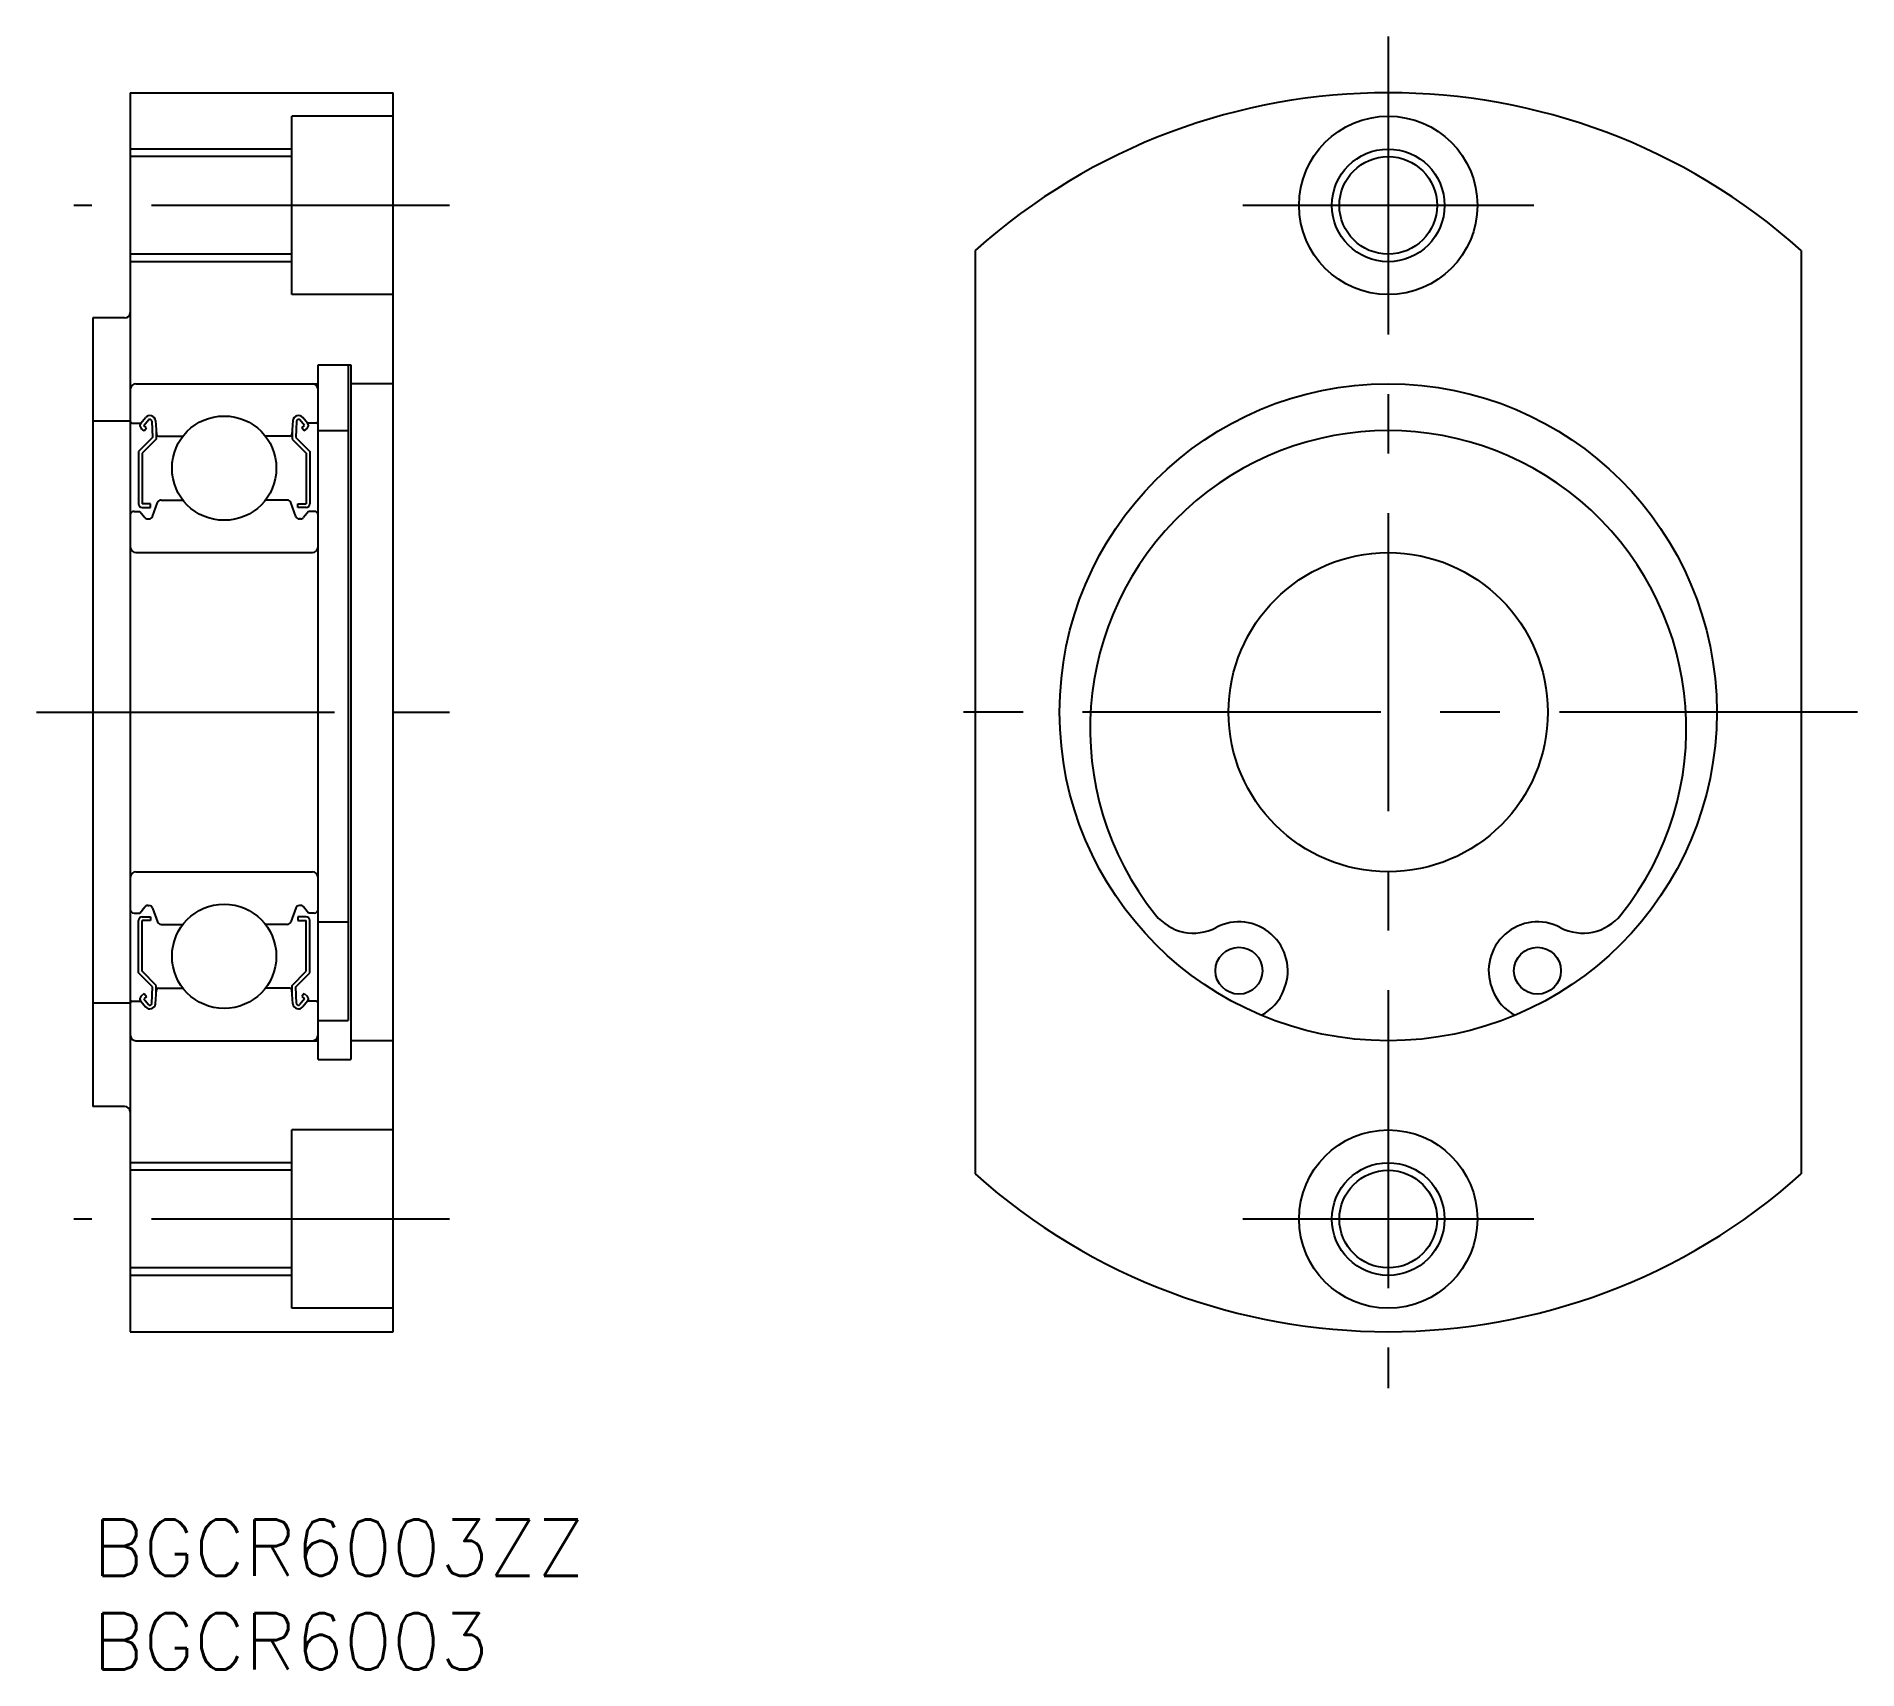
# Model space of a CAD drawing. Extents: x -3 to 94, y -8 to 79.
import ezdxf

# ---------------------------------------------------------------- set-up
doc = ezdxf.new("R2010")
doc.units = 0
doc.header["$LTSCALE"] = 0.5
doc.linetypes.add('CENTER', pattern=[50.8, 31.75, -6.35, 6.35, -6.35])
for name, color, linetype in [('MSM_CENTER', 1, 'CENTER'), ('MSM_CONTINUOUS', 7, 'CONTINUOUS'), ('MSM_NARROW', 5, 'CONTINUOUS'), ('MSM_PART_NUMBER', 7, 'CONTINUOUS')]:
    doc.layers.add(name, color=color, linetype=linetype)
doc.styles.get("Standard").update_dxf_attribs({"font": 'txt.shx', "height": 3, "bigfont": 'bigfont.shx'})

# ---------------------------------------------------------------- blocks, each defined once
blk = doc.blocks.new('*U4')
at = {"layer": 'MSM_PART_NUMBER'}
blk.add_text('BGCR6003ZZ', height=3, dxfattribs=at).set_placement((0, -3))
blk = doc.blocks.new('*U5')
at = {"layer": 'MSM_PART_NUMBER'}
blk.add_text('BGCR6003', height=3, dxfattribs=at).set_placement((0, -8))

msp = doc.modelspace()

# ---------------------------------------------------------------- linework, layer by layer
at = {"layer": 'MSM_CENTER'}
for p, q in [((69, 79), (69, 7)), ((19, 70), (-1, 70)), ((76.75, 70), (61.25, 70)), ((-3, 43), (19, 43)), ((94, 43), (44, 43)), ((19, 16), (-1, 16)), ((76.75, 16), (61.25, 16))]:
    msp.add_line(p, q, dxfattribs=at)
at = {"layer": 'MSM_CONTINUOUS'}
for p, q in [((2, 76), (2, 10)), ((2, 76), (16, 76)), ((16, 10), (16, 76)), ((10.6, 65.25), (10.6, 74.75)), ((16, 74.75), (10.6, 74.75)), ((10.6, 72.6), (2, 72.6)), ((10.6, 67.4), (2, 67.4)), ((47, 67.597), (47, 18.403)), ((91, 67.597), (91, 18.403)), ((16, 65.25), (10.6, 65.25)), ((0, 64), (0, 22)), ((1.7, 64), (0, 64)), ((12, 24.5), (12, 61.5)), ((12, 61.5), (13.75, 61.5)), ((13.6, 61.5, -0.5), (13.6, 26.585, -0.5)), ((13.75, 61.5), (13.75, 24.5)), ((2.3, 60.5), (12, 60.5)), ((16, 60.5), (13.75, 60.5)), ((2, 58.5), (0, 58.5)), ((2.1, 58.4), (2.56, 58.4)), ((2.56, 58.4), (2.81, 58.697)), ((2.713, 58.271), (2.963, 58.569)), ((2.866, 58.143), (2.713, 58.271)), ((3.14, 58.51), (3.183, 57.633)), ((3.338, 58.531), (3.403, 57.791)), ((10.662, 58.531), (10.597, 57.791)), ((10.86, 58.51), (10.817, 57.633)), ((11.287, 58.271), (11.037, 58.569)), ((11.134, 58.143), (11.287, 58.271)), ((11.44, 58.4), (11.19, 58.697)), ((11.9, 58.4), (11.44, 58.4)), ((3.183, 57.633), (2.433, 56.883)), ((2.738, 57.99), (2.585, 58.118)), ((3.383, 57.55), (2.633, 56.8)), ((2.738, 57.99), (2.866, 58.143)), ((3.383, 58.02), (3.383, 57.55)), ((3.503, 57.7), (4.803, 57.7)), ((10.497, 57.7), (9.197, 57.7)), ((10.617, 58.02), (10.617, 57.55)), ((10.617, 57.55), (11.367, 56.8)), ((10.817, 57.633), (11.567, 56.883)), ((11.262, 57.99), (11.134, 58.143)), ((11.262, 57.99), (11.415, 58.118)), ((12, 58), (13.6, 58)), ((2.433, 56.883), (2.433, 54.1)), ((2.633, 56.8), (2.633, 54.1)), ((11.367, 56.8), (11.367, 54.1)), ((11.567, 56.883), (11.567, 54.1)), ((2.2, 53.7), (2.5, 53.7)), ((2.5, 53.7), (2.776, 53.371)), ((3.083, 54.1), (2.633, 54.1)), ((2.633, 53.9), (3.083, 53.9)), ((3.083, 53.9), (3.083, 54.1)), ((3.182, 53.432), (3.45, 54.168)), ((3.638, 54.3), (4.803, 54.3)), ((10.362, 54.3), (9.197, 54.3)), ((10.818, 53.432), (10.55, 54.168)), ((10.917, 54.1), (11.367, 54.1)), ((10.917, 53.9), (10.917, 54.1)), ((11.367, 53.9), (10.917, 53.9)), ((11.5, 53.7), (11.224, 53.371)), ((11.8, 53.7), (11.5, 53.7)), ((2.929, 53.3), (2.994, 53.3)), ((11.071, 53.3), (11.006, 53.3)), ((2.3, 51.5), (11.7, 51.5)), ((2.3, 34.5), (11.7, 34.5)), ((2.2, 32.3), (2.5, 32.3)), ((2.5, 32.3), (2.776, 32.629)), ((2.633, 32.1), (3.083, 32.1)), ((2.929, 32.7), (2.994, 32.7)), ((3.083, 32.1), (3.083, 31.9)), ((3.182, 32.568), (3.45, 31.832)), ((10.818, 32.568), (10.55, 31.832)), ((10.917, 32.1), (10.917, 31.9)), ((11.367, 32.1), (10.917, 32.1)), ((11.071, 32.7), (11.006, 32.7)), ((11.5, 32.3), (11.224, 32.629)), ((11.8, 32.3), (11.5, 32.3)), ((2.433, 29.117), (2.433, 31.9)), ((2.633, 29.2), (2.633, 31.9)), ((3.083, 31.9), (2.633, 31.9)), ((3.638, 31.7), (4.803, 31.7)), ((10.362, 31.7), (9.197, 31.7)), ((10.917, 31.9), (11.367, 31.9)), ((11.367, 29.2), (11.367, 31.9)), ((11.567, 29.117), (11.567, 31.9)), ((12, 31.83), (13.6, 31.83)), ((3.183, 28.367), (2.433, 29.117)), ((3.383, 28.45), (2.633, 29.2)), ((10.617, 28.45), (11.367, 29.2)), ((10.817, 28.367), (11.567, 29.117)), ((3.14, 27.49), (3.183, 28.367)), ((3.338, 27.469), (3.403, 28.209)), ((3.383, 27.98), (3.383, 28.45)), ((3.503, 28.3), (4.803, 28.3)), ((10.497, 28.3), (9.197, 28.3)), ((10.662, 27.469), (10.597, 28.209)), ((10.617, 27.98), (10.617, 28.45)), ((10.86, 27.49), (10.817, 28.367)), ((63.443, 28.206), (63.484, 28.316)), ((74.516, 28.316), (74.557, 28.206)), ((2, 27.5), (0, 27.5)), ((2.1, 27.6), (2.56, 27.6)), ((2.56, 27.6), (2.81, 27.303)), ((2.738, 28.01), (2.585, 27.882)), ((2.866, 27.857), (2.713, 27.729)), ((2.713, 27.729), (2.963, 27.431)), ((2.738, 28.01), (2.866, 27.857)), ((11.287, 27.729), (11.037, 27.431)), ((11.262, 28.01), (11.134, 27.857)), ((11.134, 27.857), (11.287, 27.729)), ((11.44, 27.6), (11.19, 27.303)), ((11.262, 28.01), (11.415, 27.882)), ((11.9, 27.6), (11.44, 27.6)), ((12, 26.585), (13.6, 26.585)), ((2.3, 25.5), (12, 25.5)), ((16, 25.5), (13.75, 25.5)), ((12, 24.5), (13.75, 24.5)), ((1.7, 22), (0, 22)), ((16, 20.75), (10.6, 20.75)), ((10.6, 11.25), (10.6, 20.75)), ((10.6, 18.6), (2, 18.6)), ((10.6, 13.4), (2, 13.4)), ((16, 11.25), (10.6, 11.25)), ((2, 10), (16, 10))]:
    msp.add_line(p, q, dxfattribs=at)
for centre, radius in [((69, 70), 4.75), ((69, 70), 2.6), ((69, 43), 17.5), ((7, 56), 2.778), ((69, 43), 8.5), ((7, 30), 2.778), ((61.05, 29.23), 1.25), ((76.95, 29.23), 1.25), ((69, 16), 4.75), ((69, 16), 2.6)]:
    msp.add_circle(centre, radius, dxfattribs=at)
for centre, radius, start, end in [((69, 43), 33, 48.18968, 131.81032), ((1.7, 64.3), 0.3, 270, 0), ((2.3, 60.2), 0.3, 90, 180), ((11.7, 60.2), 0.3, 0, 90), ((2.1, 58.5), 0.1, 180, 270), ((2.713, 58.271), 0.2, 140.0033, 230.08182), ((3.039, 58.505), 0.3, 4.99676, 140.00312), ((3.04, 58.505), 0.1, 2.81979, 140.00119), ((10.961, 58.505), 0.3, 39.99688, 175.00324), ((10.96, 58.505), 0.1, 39.99881, 177.18021), ((11.287, 58.271), 0.2, 309.91818, 39.9967), ((11.9, 58.5), 0.1, 270, 0), ((3.503, 57.8), 0.1, 184.99676, 270), ((10.497, 57.8), 0.1, 270, 355.00324), ((69, 42.125), 15.875, 321.35059, 218.64941), ((2.2, 53.5), 0.2, 90, 180), ((2.633, 54.1), 0.2, 180, 270), ((2.929, 53.5), 0.2, 219.99467, 270), ((2.994, 53.5), 0.2, 270, 339.99215), ((3.638, 54.1), 0.2, 90, 159.99215), ((10.362, 54.1), 0.2, 20.00785, 90), ((11.006, 53.5), 0.2, 200.00785, 270), ((11.071, 53.5), 0.2, 270, 320.00533), ((11.367, 54.1), 0.2, 270, 0), ((11.8, 53.5), 0.2, 0, 90), ((2.3, 51.8), 0.3, 180, 270), ((11.7, 51.8), 0.3, 270, 0), ((2.3, 34.2), 0.3, 90, 180), ((11.7, 34.2), 0.3, 0, 90), ((2.2, 32.5), 0.2, 180, 270), ((2.633, 31.9), 0.2, 90, 180), ((2.929, 32.5), 0.2, 90, 140.00533), ((2.994, 32.5), 0.2, 20.00785, 90), ((11.006, 32.5), 0.2, 90, 159.99215), ((11.071, 32.5), 0.2, 39.99467, 90), ((11.367, 31.9), 0.2, 0, 90), ((11.8, 32.5), 0.2, 270, 0), ((58.632, 33.834), 2.6, 218.64941, 297.70447), ((79.368, 33.834), 2.6, 242.29553, 321.35059), ((3.638, 31.9), 0.2, 200.00785, 270), ((10.362, 31.9), 0.2, 270, 339.99215), ((61.05, 29.23), 2.6, 339.41139, 117.70447), ((76.95, 29.23), 2.6, 62.29553, 200.58861), ((3.503, 28.2), 0.1, 90, 175.00324), ((10.497, 28.2), 0.1, 4.99676, 90), ((61.102, 29.085), 2.5, 297.05507, 339.41139), ((76.898, 29.085), 2.5, 200.58861, 242.94493), ((2.1, 27.5), 0.1, 90, 180), ((2.713, 27.729), 0.2, 129.91818, 219.9967), ((3.039, 27.495), 0.3, 219.99688, 355.00324), ((3.04, 27.495), 0.1, 219.99881, 357.18021), ((10.961, 27.495), 0.3, 184.99676, 320.00312), ((10.96, 27.495), 0.1, 182.81979, 320.00119), ((11.287, 27.729), 0.2, 320.0033, 50.08182), ((11.9, 27.5), 0.1, 0, 90), ((2.3, 25.8), 0.3, 180, 270), ((11.7, 25.8), 0.3, 270, 0), ((1.7, 21.7), 0.3, 0, 90), ((69, 43), 33, 228.18968, 311.81032)]:
    msp.add_arc(centre, radius, start, end, dxfattribs=at)
at = {"layer": 'MSM_NARROW'}
for p, q in [((10.6, 73), (2, 73)), ((10.6, 67), (2, 67)), ((10.6, 19), (2, 19)), ((10.6, 13), (2, 13))]:
    msp.add_line(p, q, dxfattribs=at)
for centre in [(69, 70), (69, 16)]:
    msp.add_circle(centre, 3, dxfattribs=at)

# ---------------------------------------------------------------- block references
at = {"layer": 'MSM_CONTINUOUS'}
for name in ['*U4', '*U5']:
    msp.add_blockref(name, (0, 0), dxfattribs=at)

doc.saveas('drawing.dxf')
